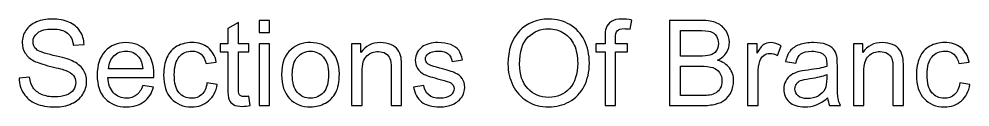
# Model space of a CAD drawing. Header units: centimetres. Extents: x -208 to 206, y -104 to 104.
# Drawn here: x 158.64 to 164.96, y 68.07 to 68.65 of the extents above; entities that cross this region are included whole.
import ezdxf

# ---------------------------------------------------------------- set-up
doc = ezdxf.new("R2010")
doc.units = ezdxf.units.CM
doc.header["$MEASUREMENT"] = 0
doc.layers.add('#Layer 1', color=7, linetype='Continuous')

msp = doc.modelspace()

# ---------------------------------------------------------------- linework, layer by layer
at = {"layer": '#Layer 1', "color": 8}
for points, knots in [([(158.63599, 68.26069), (158.63599, 68.26069), (158.70631, 68.26701), (158.70631, 68.26701), (158.70631, 68.26701), (158.7096, 68.23857), (158.71737, 68.21526), (158.72961, 68.19696), (158.72961, 68.19696), (158.74186, 68.17879), (158.76082, 68.16404), (158.78649, 68.15272), (158.78649, 68.15272), (158.81217, 68.14152), (158.84114, 68.13586), (158.87327, 68.13586), (158.87327, 68.13586), (158.90184, 68.13586), (158.92699, 68.14008), (158.94885, 68.14864), (158.94885, 68.14864), (158.97071, 68.15719), (158.9869, 68.16891), (158.99757, 68.18379), (158.99757, 68.18379), (159.00823, 68.19867), (159.01363, 68.21487), (159.01363, 68.23225), (159.01363, 68.23225), (159.01363, 68.24989), (159.0085, 68.2653), (158.99823, 68.2786), (158.99823, 68.2786), (158.98795, 68.29176), (158.97097, 68.30282), (158.94727, 68.31191), (158.94727, 68.31191), (158.93213, 68.3177), (158.89855, 68.32692), (158.84654, 68.33943), (158.84654, 68.33943), (158.79453, 68.35194), (158.75818, 68.36366), (158.73738, 68.37472), (158.73738, 68.37472), (158.71039, 68.38894), (158.69037, 68.40658), (158.67721, 68.42752), (158.67721, 68.42752), (158.66391, 68.44846), (158.65732, 68.47202), (158.65732, 68.49796), (158.65732, 68.49796), (158.65732, 68.52667), (158.66549, 68.5534), (158.68168, 68.57815), (158.68168, 68.57815), (158.69788, 68.60304), (158.72145, 68.62187), (158.75265, 68.63477), (158.75265, 68.63477), (158.78373, 68.64768), (158.81836, 68.65413), (158.85641, 68.65413), (158.85641, 68.65413), (158.89829, 68.65413), (158.93529, 68.64741), (158.96728, 68.63385), (158.96728, 68.63385), (158.99928, 68.62042), (159.0239, 68.60054), (159.04115, 68.5742), (159.04115, 68.5742), (159.0584, 68.548), (159.06762, 68.51824), (159.06893, 68.48506), (159.06893, 68.48506), (159.06893, 68.48506), (158.99704, 68.47953), (158.99704, 68.47953), (158.99704, 68.47953), (158.99322, 68.51521), (158.98019, 68.54221), (158.95793, 68.56038), (158.95793, 68.56038), (158.93568, 68.57868), (158.90276, 68.58777), (158.85931, 68.58777), (158.85931, 68.58777), (158.81401, 68.58777), (158.78096, 68.57947), (158.76029, 68.56288), (158.76029, 68.56288), (158.73962, 68.54629), (158.72922, 68.52627), (158.72922, 68.50284), (158.72922, 68.50284), (158.72922, 68.48256), (158.73659, 68.46584), (158.75121, 68.45267), (158.75121, 68.45267), (158.76569, 68.43963), (158.80322, 68.42607), (158.86405, 68.41238), (158.86405, 68.41238), (158.92488, 68.39855), (158.96662, 68.38657), (158.98927, 68.3763), (158.98927, 68.3763), (159.02206, 68.36116), (159.04642, 68.34206), (159.06209, 68.31876), (159.06209, 68.31876), (159.07776, 68.29558), (159.08552, 68.26885), (159.08552, 68.23857), (159.08552, 68.23857), (159.08552, 68.20841), (159.07697, 68.18024), (159.05972, 68.15364), (159.05972, 68.15364), (159.04247, 68.12704), (159.01784, 68.10637), (158.98558, 68.09162), (158.98558, 68.09162), (158.95332, 68.07687), (158.91711, 68.0695), (158.87669, 68.0695), (158.87669, 68.0695), (158.8256, 68.0695), (158.78281, 68.077), (158.74831, 68.09188), (158.74831, 68.09188), (158.71368, 68.10676), (158.68669, 68.12915), (158.66707, 68.15917), (158.66707, 68.15917), (158.64732, 68.18906), (158.63705, 68.2229), (158.63599, 68.26069)], [0, 0, 0, 0, 0.0277778, 0.0277778, 0.0277778, 0.0277778, 0.0555556, 0.0555556, 0.0555556, 0.0555556, 0.0833333, 0.0833333, 0.0833333, 0.0833333, 0.1111111, 0.1111111, 0.1111111, 0.1111111, 0.1388889, 0.1388889, 0.1388889, 0.1388889, 0.1666667, 0.1666667, 0.1666667, 0.1666667, 0.1944444, 0.1944444, 0.1944444, 0.1944444, 0.2222222, 0.2222222, 0.2222222, 0.2222222, 0.25, 0.25, 0.25, 0.25, 0.2777778, 0.2777778, 0.2777778, 0.2777778, 0.3055556, 0.3055556, 0.3055556, 0.3055556, 0.3333333, 0.3333333, 0.3333333, 0.3333333, 0.3611111, 0.3611111, 0.3611111, 0.3611111, 0.3888889, 0.3888889, 0.3888889, 0.3888889, 0.4166667, 0.4166667, 0.4166667, 0.4166667, 0.4444444, 0.4444444, 0.4444444, 0.4444444, 0.4722222, 0.4722222, 0.4722222, 0.4722222, 0.5, 0.5, 0.5, 0.5, 0.5277778, 0.5277778, 0.5277778, 0.5277778, 0.5555556, 0.5555556, 0.5555556, 0.5555556, 0.5833333, 0.5833333, 0.5833333, 0.5833333, 0.6111111, 0.6111111, 0.6111111, 0.6111111, 0.6388889, 0.6388889, 0.6388889, 0.6388889, 0.6666667, 0.6666667, 0.6666667, 0.6666667, 0.6944444, 0.6944444, 0.6944444, 0.6944444, 0.7222222, 0.7222222, 0.7222222, 0.7222222, 0.75, 0.75, 0.75, 0.75, 0.7777778, 0.7777778, 0.7777778, 0.7777778, 0.8055556, 0.8055556, 0.8055556, 0.8055556, 0.8333333, 0.8333333, 0.8333333, 0.8333333, 0.8611111, 0.8611111, 0.8611111, 0.8611111, 0.8888889, 0.8888889, 0.8888889, 0.8888889, 0.9166667, 0.9166667, 0.9166667, 0.9166667, 0.9444444, 0.9444444, 0.9444444, 0.9444444, 1, 1, 1, 1]), ([(160.16406, 68.141), (160.16406, 68.141), (160.17354, 68.07964), (160.17354, 68.07964), (160.17354, 68.07964), (160.15405, 68.07556), (160.13654, 68.07345), (160.12127, 68.07345), (160.12127, 68.07345), (160.09612, 68.07345), (160.07663, 68.0774), (160.06267, 68.08543), (160.06267, 68.08543), (160.04885, 68.09346), (160.0391, 68.10387), (160.03344, 68.1169), (160.03344, 68.1169), (160.02778, 68.12994), (160.02501, 68.15733), (160.02501, 68.19907), (160.02501, 68.19907), (160.02501, 68.19907), (160.02501, 68.43529), (160.02501, 68.43529), (160.02501, 68.43529), (160.02501, 68.43529), (159.97366, 68.43529), (159.97366, 68.43529), (159.97366, 68.43529), (159.97366, 68.43529), (159.97366, 68.48901), (159.97366, 68.48901), (159.97366, 68.48901), (159.97366, 68.48901), (160.02501, 68.48901), (160.02501, 68.48901), (160.02501, 68.48901), (160.02501, 68.48901), (160.02501, 68.5904), (160.02501, 68.5904), (160.02501, 68.5904), (160.02501, 68.5904), (160.09454, 68.63214), (160.09454, 68.63214), (160.09454, 68.63214), (160.09454, 68.63214), (160.09454, 68.48901), (160.09454, 68.48901), (160.09454, 68.48901), (160.09454, 68.48901), (160.16406, 68.48901), (160.16406, 68.48901), (160.16406, 68.48901), (160.16406, 68.48901), (160.16406, 68.43529), (160.16406, 68.43529), (160.16406, 68.43529), (160.16406, 68.43529), (160.09454, 68.43529), (160.09454, 68.43529), (160.09454, 68.43529), (160.09454, 68.43529), (160.09454, 68.19512), (160.09454, 68.19512), (160.09454, 68.19512), (160.09454, 68.17523), (160.09572, 68.16246), (160.09822, 68.1568), (160.09822, 68.1568), (160.10059, 68.15114), (160.10454, 68.14666), (160.11007, 68.14324), (160.11007, 68.14324), (160.1156, 68.13994), (160.1235, 68.13823), (160.13378, 68.13823), (160.13378, 68.13823), (160.14141, 68.13823), (160.15155, 68.13915), (160.16406, 68.141)], [0, 0, 0, 0, 0.047619, 0.047619, 0.047619, 0.047619, 0.0952381, 0.0952381, 0.0952381, 0.0952381, 0.1428571, 0.1428571, 0.1428571, 0.1428571, 0.1904762, 0.1904762, 0.1904762, 0.1904762, 0.2380952, 0.2380952, 0.2380952, 0.2380952, 0.2857143, 0.2857143, 0.2857143, 0.2857143, 0.3333333, 0.3333333, 0.3333333, 0.3333333, 0.3809524, 0.3809524, 0.3809524, 0.3809524, 0.4285714, 0.4285714, 0.4285714, 0.4285714, 0.4761905, 0.4761905, 0.4761905, 0.4761905, 0.5238095, 0.5238095, 0.5238095, 0.5238095, 0.5714286, 0.5714286, 0.5714286, 0.5714286, 0.6190476, 0.6190476, 0.6190476, 0.6190476, 0.6666667, 0.6666667, 0.6666667, 0.6666667, 0.7142857, 0.7142857, 0.7142857, 0.7142857, 0.7619048, 0.7619048, 0.7619048, 0.7619048, 0.8095238, 0.8095238, 0.8095238, 0.8095238, 0.8571429, 0.8571429, 0.8571429, 0.8571429, 0.9047619, 0.9047619, 0.9047619, 0.9047619, 1, 1, 1, 1]), ([(160.23266, 68.56564), (160.23266, 68.56564), (160.23266, 68.64465), (160.23266, 68.64465), (160.23266, 68.64465), (160.23266, 68.64465), (160.30219, 68.64465), (160.30219, 68.64465), (160.30219, 68.64465), (160.30219, 68.64465), (160.30219, 68.56564), (160.30219, 68.56564), (160.30219, 68.56564), (160.30219, 68.56564), (160.23266, 68.56564), (160.23266, 68.56564)], [0, 0, 0, 0, 0.2, 0.2, 0.2, 0.2, 0.4, 0.4, 0.4, 0.4, 0.6, 0.6, 0.6, 0.6, 1, 1, 1, 1]), ([(161.88726, 68.35431), (161.88726, 68.44806), (161.91254, 68.52153), (161.96297, 68.5746), (161.96297, 68.5746), (162.0134, 68.62766), (162.07845, 68.65413), (162.15825, 68.65413), (162.15825, 68.65413), (162.21052, 68.65413), (162.25753, 68.64162), (162.29953, 68.61673), (162.29953, 68.61673), (162.3414, 68.59185), (162.3734, 68.55709), (162.39539, 68.51245), (162.39539, 68.51245), (162.41738, 68.46794), (162.42844, 68.41738), (162.42844, 68.36089), (162.42844, 68.36089), (162.42844, 68.30361), (162.41685, 68.25226), (162.39368, 68.2071), (162.39368, 68.2071), (162.3705, 68.1618), (162.33772, 68.12757), (162.29532, 68.10439), (162.29532, 68.10439), (162.25279, 68.08109), (162.20696, 68.0695), (162.15785, 68.0695), (162.15785, 68.0695), (162.10452, 68.0695), (162.05699, 68.0824), (162.01499, 68.10808), (162.01499, 68.10808), (161.97311, 68.13376), (161.94125, 68.16878), (161.91965, 68.21329), (161.91965, 68.21329), (161.89806, 68.25766), (161.88726, 68.30467), (161.88726, 68.35431)], [0, 0, 0, 0, 0.0833333, 0.0833333, 0.0833333, 0.0833333, 0.1666667, 0.1666667, 0.1666667, 0.1666667, 0.25, 0.25, 0.25, 0.25, 0.3333333, 0.3333333, 0.3333333, 0.3333333, 0.4166667, 0.4166667, 0.4166667, 0.4166667, 0.5, 0.5, 0.5, 0.5, 0.5833333, 0.5833333, 0.5833333, 0.5833333, 0.6666667, 0.6666667, 0.6666667, 0.6666667, 0.75, 0.75, 0.75, 0.75, 0.8333333, 0.8333333, 0.8333333, 0.8333333, 1, 1, 1, 1]), ([(162.53259, 68.07898), (162.53259, 68.07898), (162.53259, 68.43529), (162.53259, 68.43529), (162.53259, 68.43529), (162.53259, 68.43529), (162.47097, 68.43529), (162.47097, 68.43529), (162.47097, 68.43529), (162.47097, 68.43529), (162.47097, 68.48901), (162.47097, 68.48901), (162.47097, 68.48901), (162.47097, 68.48901), (162.53259, 68.48901), (162.53259, 68.48901), (162.53259, 68.48901), (162.53259, 68.48901), (162.53259, 68.53246), (162.53259, 68.53246), (162.53259, 68.53246), (162.53259, 68.55998), (162.53496, 68.58039), (162.53984, 68.59369), (162.53984, 68.59369), (162.54655, 68.6116), (162.55814, 68.62621), (162.57499, 68.63741), (162.57499, 68.63741), (162.59171, 68.6486), (162.61528, 68.65413), (162.64557, 68.65413), (162.64557, 68.65413), (162.66519, 68.65413), (162.68678, 68.65176), (162.71048, 68.64715), (162.71048, 68.64715), (162.71048, 68.64715), (162.70008, 68.58632), (162.70008, 68.58632), (162.70008, 68.58632), (162.6856, 68.58882), (162.67204, 68.59014), (162.65913, 68.59014), (162.65913, 68.59014), (162.63806, 68.59014), (162.62318, 68.58566), (162.61436, 68.57671), (162.61436, 68.57671), (162.60567, 68.56775), (162.60133, 68.55103), (162.60133, 68.52654), (162.60133, 68.52654), (162.60133, 68.52654), (162.60133, 68.48901), (162.60133, 68.48901), (162.60133, 68.48901), (162.60133, 68.48901), (162.68112, 68.48901), (162.68112, 68.48901), (162.68112, 68.48901), (162.68112, 68.48901), (162.68112, 68.43529), (162.68112, 68.43529), (162.68112, 68.43529), (162.68112, 68.43529), (162.60212, 68.43529), (162.60212, 68.43529), (162.60212, 68.43529), (162.60212, 68.43529), (162.60212, 68.07898), (162.60212, 68.07898), (162.60212, 68.07898), (162.60212, 68.07898), (162.53259, 68.07898), (162.53259, 68.07898)], [0, 0, 0, 0, 0.05, 0.05, 0.05, 0.05, 0.1, 0.1, 0.1, 0.1, 0.15, 0.15, 0.15, 0.15, 0.2, 0.2, 0.2, 0.2, 0.25, 0.25, 0.25, 0.25, 0.3, 0.3, 0.3, 0.3, 0.35, 0.35, 0.35, 0.35, 0.4, 0.4, 0.4, 0.4, 0.45, 0.45, 0.45, 0.45, 0.5, 0.5, 0.5, 0.5, 0.55, 0.55, 0.55, 0.55, 0.6, 0.6, 0.6, 0.6, 0.65, 0.65, 0.65, 0.65, 0.7, 0.7, 0.7, 0.7, 0.75, 0.75, 0.75, 0.75, 0.8, 0.8, 0.8, 0.8, 0.85, 0.85, 0.85, 0.85, 0.9, 0.9, 0.9, 0.9, 1, 1, 1, 1]), ([(162.96053, 68.07898), (162.96053, 68.07898), (162.96053, 68.64465), (162.96053, 68.64465), (162.96053, 68.64465), (162.96053, 68.64465), (163.17279, 68.64465), (163.17279, 68.64465), (163.17279, 68.64465), (163.21598, 68.64465), (163.25061, 68.63899), (163.27681, 68.62753), (163.27681, 68.62753), (163.30288, 68.61608), (163.32329, 68.59843), (163.33804, 68.5746), (163.33804, 68.5746), (163.35292, 68.5509), (163.36029, 68.52601), (163.36029, 68.49994), (163.36029, 68.49994), (163.36029, 68.47584), (163.35371, 68.45306), (163.34067, 68.43173), (163.34067, 68.43173), (163.32764, 68.4104), (163.30789, 68.39315), (163.28142, 68.37999), (163.28142, 68.37999), (163.31566, 68.36998), (163.34199, 68.35286), (163.36029, 68.32863), (163.36029, 68.32863), (163.37873, 68.30454), (163.38794, 68.27596), (163.38794, 68.24304), (163.38794, 68.24304), (163.38794, 68.21645), (163.38228, 68.19182), (163.37109, 68.16904), (163.37109, 68.16904), (163.3599, 68.14627), (163.34607, 68.12875), (163.32961, 68.11638), (163.32961, 68.11638), (163.31315, 68.10413), (163.29248, 68.09478), (163.26773, 68.08846), (163.26773, 68.08846), (163.24284, 68.08214), (163.21242, 68.07898), (163.17635, 68.07898), (163.17635, 68.07898), (163.17635, 68.07898), (162.96053, 68.07898), (162.96053, 68.07898)], [0, 0, 0, 0, 0.0666667, 0.0666667, 0.0666667, 0.0666667, 0.1333333, 0.1333333, 0.1333333, 0.1333333, 0.2, 0.2, 0.2, 0.2, 0.2666667, 0.2666667, 0.2666667, 0.2666667, 0.3333333, 0.3333333, 0.3333333, 0.3333333, 0.4, 0.4, 0.4, 0.4, 0.4666667, 0.4666667, 0.4666667, 0.4666667, 0.5333333, 0.5333333, 0.5333333, 0.5333333, 0.6, 0.6, 0.6, 0.6, 0.6666667, 0.6666667, 0.6666667, 0.6666667, 0.7333333, 0.7333333, 0.7333333, 0.7333333, 0.8, 0.8, 0.8, 0.8, 0.8666667, 0.8666667, 0.8666667, 0.8666667, 1, 1, 1, 1]), ([(161.96469, 68.35299), (161.96469, 68.28492), (161.98299, 68.23133), (162.01959, 68.19222), (162.01959, 68.19222), (162.0562, 68.15311), (162.10215, 68.13349), (162.15746, 68.13349), (162.15746, 68.13349), (162.21381, 68.13349), (162.26003, 68.15324), (162.2965, 68.19275), (162.2965, 68.19275), (162.33284, 68.23225), (162.35102, 68.28834), (162.35102, 68.36102), (162.35102, 68.36102), (162.35102, 68.40698), (162.34325, 68.44714), (162.32771, 68.48137), (162.32771, 68.48137), (162.31217, 68.51561), (162.28939, 68.54221), (162.2595, 68.56104), (162.2595, 68.56104), (162.22948, 68.57987), (162.1959, 68.58935), (162.15864, 68.58935), (162.15864, 68.58935), (162.10571, 68.58935), (162.06015, 68.57117), (162.02196, 68.53483), (162.02196, 68.53483), (161.98378, 68.49849), (161.96469, 68.43792), (161.96469, 68.35299)], [0, 0, 0, 0, 0.1, 0.1, 0.1, 0.1, 0.2, 0.2, 0.2, 0.2, 0.3, 0.3, 0.3, 0.3, 0.4, 0.4, 0.4, 0.4, 0.5, 0.5, 0.5, 0.5, 0.6, 0.6, 0.6, 0.6, 0.7, 0.7, 0.7, 0.7, 0.8, 0.8, 0.8, 0.8, 1, 1, 1, 1]), ([(163.03559, 68.40685), (163.03559, 68.40685), (163.15791, 68.40685), (163.15791, 68.40685), (163.15791, 68.40685), (163.19109, 68.40685), (163.21493, 68.40909), (163.22928, 68.41343), (163.22928, 68.41343), (163.24837, 68.41909), (163.26272, 68.42857), (163.27234, 68.44174), (163.27234, 68.44174), (163.28195, 68.45491), (163.28682, 68.47137), (163.28682, 68.49125), (163.28682, 68.49125), (163.28682, 68.51008), (163.28234, 68.52667), (163.27326, 68.54089), (163.27326, 68.54089), (163.2643, 68.55524), (163.2514, 68.56512), (163.23468, 68.57038), (163.23468, 68.57038), (163.21795, 68.57565), (163.18925, 68.57829), (163.14869, 68.57829), (163.14869, 68.57829), (163.14869, 68.57829), (163.03559, 68.57829), (163.03559, 68.57829), (163.03559, 68.57829), (163.03559, 68.57829), (163.03559, 68.40685), (163.03559, 68.40685)], [0, 0, 0, 0, 0.1, 0.1, 0.1, 0.1, 0.2, 0.2, 0.2, 0.2, 0.3, 0.3, 0.3, 0.3, 0.4, 0.4, 0.4, 0.4, 0.5, 0.5, 0.5, 0.5, 0.6, 0.6, 0.6, 0.6, 0.7, 0.7, 0.7, 0.7, 0.8, 0.8, 0.8, 0.8, 1, 1, 1, 1]), ([(159.45843, 68.21171), (159.45843, 68.21171), (159.53032, 68.20223), (159.53032, 68.20223), (159.53032, 68.20223), (159.51913, 68.16049), (159.49819, 68.12796), (159.46764, 68.10492), (159.46764, 68.10492), (159.4371, 68.08188), (159.39812, 68.07029), (159.35059, 68.07029), (159.35059, 68.07029), (159.29081, 68.07029), (159.2434, 68.08872), (159.20838, 68.12559), (159.20838, 68.12559), (159.17335, 68.16233), (159.15584, 68.21408), (159.15584, 68.28057), (159.15584, 68.28057), (159.15584, 68.34931), (159.17349, 68.40276), (159.20891, 68.44069), (159.20891, 68.44069), (159.24433, 68.47874), (159.29028, 68.4977), (159.34677, 68.4977), (159.34677, 68.4977), (159.40141, 68.4977), (159.44605, 68.47914), (159.48068, 68.44187), (159.48068, 68.44187), (159.51531, 68.40461), (159.53269, 68.3522), (159.53269, 68.28465), (159.53269, 68.28465), (159.53269, 68.28057), (159.53256, 68.27438), (159.5323, 68.26622), (159.5323, 68.26622), (159.5323, 68.26622), (159.22695, 68.26622), (159.22695, 68.26622), (159.22695, 68.26622), (159.22958, 68.22132), (159.24222, 68.18682), (159.26513, 68.16299), (159.26513, 68.16299), (159.28791, 68.13915), (159.31648, 68.12717), (159.35059, 68.12717), (159.35059, 68.12717), (159.376, 68.12717), (159.39773, 68.13389), (159.41563, 68.14732), (159.41563, 68.14732), (159.43367, 68.16075), (159.44789, 68.18221), (159.45843, 68.21171)], [0, 0, 0, 0, 0.0625, 0.0625, 0.0625, 0.0625, 0.125, 0.125, 0.125, 0.125, 0.1875, 0.1875, 0.1875, 0.1875, 0.25, 0.25, 0.25, 0.25, 0.3125, 0.3125, 0.3125, 0.3125, 0.375, 0.375, 0.375, 0.375, 0.4375, 0.4375, 0.4375, 0.4375, 0.5, 0.5, 0.5, 0.5, 0.5625, 0.5625, 0.5625, 0.5625, 0.625, 0.625, 0.625, 0.625, 0.6875, 0.6875, 0.6875, 0.6875, 0.75, 0.75, 0.75, 0.75, 0.8125, 0.8125, 0.8125, 0.8125, 0.875, 0.875, 0.875, 0.875, 1, 1, 1, 1]), ([(159.88597, 68.22909), (159.88597, 68.22909), (159.95391, 68.21961), (159.95391, 68.21961), (159.95391, 68.21961), (159.9464, 68.17286), (159.92744, 68.13639), (159.89676, 68.10992), (159.89676, 68.10992), (159.86608, 68.08346), (159.82829, 68.07029), (159.78366, 68.07029), (159.78366, 68.07029), (159.72769, 68.07029), (159.68266, 68.08859), (159.64869, 68.1252), (159.64869, 68.1252), (159.61459, 68.1618), (159.5976, 68.21421), (159.5976, 68.28242), (159.5976, 68.28242), (159.5976, 68.32666), (159.60498, 68.36524), (159.61959, 68.39842), (159.61959, 68.39842), (159.63421, 68.43147), (159.65646, 68.45636), (159.68648, 68.47281), (159.68648, 68.47281), (159.71637, 68.48941), (159.74889, 68.4977), (159.78418, 68.4977), (159.78418, 68.4977), (159.82856, 68.4977), (159.86503, 68.48651), (159.89321, 68.46399), (159.89321, 68.46399), (159.92152, 68.44148), (159.93969, 68.40948), (159.94759, 68.36813), (159.94759, 68.36813), (159.94759, 68.36813), (159.88044, 68.35786), (159.88044, 68.35786), (159.88044, 68.35786), (159.87398, 68.38538), (159.86266, 68.40606), (159.8462, 68.42001), (159.8462, 68.42001), (159.82987, 68.43384), (159.81012, 68.44082), (159.78695, 68.44082), (159.78695, 68.44082), (159.75192, 68.44082), (159.72348, 68.42831), (159.70149, 68.40329), (159.70149, 68.40329), (159.67963, 68.37814), (159.66871, 68.33864), (159.66871, 68.28439), (159.66871, 68.28439), (159.66871, 68.22935), (159.67924, 68.18945), (159.70031, 68.16457), (159.70031, 68.16457), (159.72151, 68.13968), (159.74903, 68.12717), (159.78287, 68.12717), (159.78287, 68.12717), (159.81025, 68.12717), (159.83303, 68.13547), (159.8512, 68.15219), (159.8512, 68.15219), (159.86951, 68.16878), (159.88109, 68.19446), (159.88597, 68.22909)], [0, 0, 0, 0, 0.05, 0.05, 0.05, 0.05, 0.1, 0.1, 0.1, 0.1, 0.15, 0.15, 0.15, 0.15, 0.2, 0.2, 0.2, 0.2, 0.25, 0.25, 0.25, 0.25, 0.3, 0.3, 0.3, 0.3, 0.35, 0.35, 0.35, 0.35, 0.4, 0.4, 0.4, 0.4, 0.45, 0.45, 0.45, 0.45, 0.5, 0.5, 0.5, 0.5, 0.55, 0.55, 0.55, 0.55, 0.6, 0.6, 0.6, 0.6, 0.65, 0.65, 0.65, 0.65, 0.7, 0.7, 0.7, 0.7, 0.75, 0.75, 0.75, 0.75, 0.8, 0.8, 0.8, 0.8, 0.85, 0.85, 0.85, 0.85, 0.9, 0.9, 0.9, 0.9, 1, 1, 1, 1]), ([(160.23266, 68.07898), (160.23266, 68.07898), (160.23266, 68.48901), (160.23266, 68.48901), (160.23266, 68.48901), (160.23266, 68.48901), (160.30219, 68.48901), (160.30219, 68.48901), (160.30219, 68.48901), (160.30219, 68.48901), (160.30219, 68.07898), (160.30219, 68.07898), (160.30219, 68.07898), (160.30219, 68.07898), (160.23266, 68.07898), (160.23266, 68.07898)], [0, 0, 0, 0, 0.2, 0.2, 0.2, 0.2, 0.4, 0.4, 0.4, 0.4, 0.6, 0.6, 0.6, 0.6, 1, 1, 1, 1]), ([(160.38211, 68.284), (160.38211, 68.35971), (160.40318, 68.4158), (160.44545, 68.45227), (160.44545, 68.45227), (160.4806, 68.48256), (160.52366, 68.4977), (160.57435, 68.4977), (160.57435, 68.4977), (160.63058, 68.4977), (160.67666, 68.47927), (160.71248, 68.4424), (160.71248, 68.4424), (160.74816, 68.40566), (160.76607, 68.3547), (160.76607, 68.28979), (160.76607, 68.28979), (160.76607, 68.23712), (160.75817, 68.19577), (160.74237, 68.16562), (160.74237, 68.16562), (160.72657, 68.13547), (160.70353, 68.11203), (160.67324, 68.09531), (160.67324, 68.09531), (160.64309, 68.07858), (160.61004, 68.07029), (160.57435, 68.07029), (160.57435, 68.07029), (160.51694, 68.07029), (160.4706, 68.08859), (160.43518, 68.12533), (160.43518, 68.12533), (160.39976, 68.16207), (160.38211, 68.215), (160.38211, 68.284)], [0, 0, 0, 0, 0.1, 0.1, 0.1, 0.1, 0.2, 0.2, 0.2, 0.2, 0.3, 0.3, 0.3, 0.3, 0.4, 0.4, 0.4, 0.4, 0.5, 0.5, 0.5, 0.5, 0.6, 0.6, 0.6, 0.6, 0.7, 0.7, 0.7, 0.7, 0.8, 0.8, 0.8, 0.8, 1, 1, 1, 1]), ([(160.84757, 68.07898), (160.84757, 68.07898), (160.84757, 68.48901), (160.84757, 68.48901), (160.84757, 68.48901), (160.84757, 68.48901), (160.90999, 68.48901), (160.90999, 68.48901), (160.90999, 68.48901), (160.90999, 68.48901), (160.90999, 68.43081), (160.90999, 68.43081), (160.90999, 68.43081), (160.94001, 68.47545), (160.98346, 68.4977), (161.04021, 68.4977), (161.04021, 68.4977), (161.06497, 68.4977), (161.08761, 68.49322), (161.10829, 68.4844), (161.10829, 68.4844), (161.12896, 68.47558), (161.1445, 68.46386), (161.15477, 68.44951), (161.15477, 68.44951), (161.16504, 68.43516), (161.17228, 68.41804), (161.17636, 68.39829), (161.17636, 68.39829), (161.17886, 68.38538), (161.18018, 68.36287), (161.18018, 68.33074), (161.18018, 68.33074), (161.18018, 68.33074), (161.18018, 68.07898), (161.18018, 68.07898), (161.18018, 68.07898), (161.18018, 68.07898), (161.11066, 68.07898), (161.11066, 68.07898), (161.11066, 68.07898), (161.11066, 68.07898), (161.11066, 68.32811), (161.11066, 68.32811), (161.11066, 68.32811), (161.11066, 68.35642), (161.10802, 68.37762), (161.10262, 68.39157), (161.10262, 68.39157), (161.09723, 68.40553), (161.08761, 68.41672), (161.07392, 68.42515), (161.07392, 68.42515), (161.06023, 68.43344), (161.04403, 68.43766), (161.02559, 68.43766), (161.02559, 68.43766), (160.9961, 68.43766), (160.97069, 68.42831), (160.94922, 68.40948), (160.94922, 68.40948), (160.92776, 68.39078), (160.9171, 68.3551), (160.9171, 68.30269), (160.9171, 68.30269), (160.9171, 68.30269), (160.9171, 68.07898), (160.9171, 68.07898), (160.9171, 68.07898), (160.9171, 68.07898), (160.84757, 68.07898), (160.84757, 68.07898)], [0, 0, 0, 0, 0.0526316, 0.0526316, 0.0526316, 0.0526316, 0.1052632, 0.1052632, 0.1052632, 0.1052632, 0.1578947, 0.1578947, 0.1578947, 0.1578947, 0.2105263, 0.2105263, 0.2105263, 0.2105263, 0.2631579, 0.2631579, 0.2631579, 0.2631579, 0.3157895, 0.3157895, 0.3157895, 0.3157895, 0.3684211, 0.3684211, 0.3684211, 0.3684211, 0.4210526, 0.4210526, 0.4210526, 0.4210526, 0.4736842, 0.4736842, 0.4736842, 0.4736842, 0.5263158, 0.5263158, 0.5263158, 0.5263158, 0.5789474, 0.5789474, 0.5789474, 0.5789474, 0.6315789, 0.6315789, 0.6315789, 0.6315789, 0.6842105, 0.6842105, 0.6842105, 0.6842105, 0.7368421, 0.7368421, 0.7368421, 0.7368421, 0.7894737, 0.7894737, 0.7894737, 0.7894737, 0.8421053, 0.8421053, 0.8421053, 0.8421053, 0.8947368, 0.8947368, 0.8947368, 0.8947368, 1, 1, 1, 1]), ([(161.25931, 68.20144), (161.25931, 68.20144), (161.32804, 68.2125), (161.32804, 68.2125), (161.32804, 68.2125), (161.33186, 68.18498), (161.34266, 68.16391), (161.3603, 68.14916), (161.3603, 68.14916), (161.37795, 68.13455), (161.4027, 68.12717), (161.43431, 68.12717), (161.43431, 68.12717), (161.4663, 68.12717), (161.49, 68.13362), (161.50554, 68.14666), (161.50554, 68.14666), (161.52095, 68.15956), (161.52871, 68.17484), (161.52871, 68.19235), (161.52871, 68.19235), (161.52871, 68.20802), (161.52174, 68.2204), (161.50791, 68.22935), (161.50791, 68.22935), (161.49817, 68.23554), (161.47447, 68.24331), (161.43681, 68.25292), (161.43681, 68.25292), (161.38598, 68.26569), (161.35082, 68.27675), (161.33107, 68.2861), (161.33107, 68.2861), (161.31145, 68.29558), (161.29657, 68.30849), (161.28644, 68.32508), (161.28644, 68.32508), (161.2763, 68.34154), (161.27116, 68.35984), (161.27116, 68.37985), (161.27116, 68.37985), (161.27116, 68.39816), (161.27538, 68.41501), (161.28367, 68.43055), (161.28367, 68.43055), (161.2921, 68.44609), (161.30342, 68.45899), (161.31777, 68.46926), (161.31777, 68.46926), (161.32857, 68.47716), (161.34332, 68.48388), (161.36188, 68.48941), (161.36188, 68.48941), (161.38058, 68.49494), (161.40047, 68.4977), (161.4218, 68.4977), (161.4218, 68.4977), (161.45392, 68.4977), (161.4821, 68.49309), (161.50633, 68.48374), (161.50633, 68.48374), (161.53069, 68.47453), (161.5486, 68.46189), (161.56018, 68.44609), (161.56018, 68.44609), (161.57164, 68.43015), (161.57967, 68.40895), (161.58402, 68.38236), (161.58402, 68.38236), (161.58402, 68.38236), (161.51607, 68.37287), (161.51607, 68.37287), (161.51607, 68.37287), (161.51305, 68.39421), (161.50409, 68.41093), (161.48934, 68.42291), (161.48934, 68.42291), (161.4746, 68.43489), (161.45379, 68.44082), (161.4268, 68.44082), (161.4268, 68.44082), (161.39507, 68.44082), (161.37229, 68.43555), (161.35872, 68.42502), (161.35872, 68.42502), (161.34516, 68.41448), (161.33832, 68.40211), (161.33832, 68.38802), (161.33832, 68.38802), (161.33832, 68.37906), (161.34108, 68.3709), (161.34674, 68.36366), (161.34674, 68.36366), (161.3524, 68.35628), (161.36123, 68.3501), (161.37334, 68.34522), (161.37334, 68.34522), (161.38032, 68.34259), (161.4006, 68.33666), (161.43457, 68.32745), (161.43457, 68.32745), (161.48355, 68.31441), (161.51779, 68.30361), (161.53727, 68.29532), (161.53727, 68.29532), (161.55676, 68.28702), (161.57204, 68.27478), (161.5831, 68.25898), (161.5831, 68.25898), (161.59429, 68.24304), (161.59982, 68.22329), (161.59982, 68.19959), (161.59982, 68.19959), (161.59982, 68.17655), (161.5931, 68.15482), (161.57954, 68.13441), (161.57954, 68.13441), (161.56598, 68.11401), (161.54649, 68.0982), (161.52108, 68.08701), (161.52108, 68.08701), (161.49553, 68.07582), (161.4667, 68.07029), (161.43457, 68.07029), (161.43457, 68.07029), (161.38137, 68.07029), (161.34069, 68.08135), (161.31277, 68.10334), (161.31277, 68.10334), (161.28486, 68.12546), (161.26708, 68.15812), (161.25931, 68.20144)], [0, 0, 0, 0, 0.0294118, 0.0294118, 0.0294118, 0.0294118, 0.0588235, 0.0588235, 0.0588235, 0.0588235, 0.0882353, 0.0882353, 0.0882353, 0.0882353, 0.1176471, 0.1176471, 0.1176471, 0.1176471, 0.1470588, 0.1470588, 0.1470588, 0.1470588, 0.1764706, 0.1764706, 0.1764706, 0.1764706, 0.2058824, 0.2058824, 0.2058824, 0.2058824, 0.2352941, 0.2352941, 0.2352941, 0.2352941, 0.2647059, 0.2647059, 0.2647059, 0.2647059, 0.2941176, 0.2941176, 0.2941176, 0.2941176, 0.3235294, 0.3235294, 0.3235294, 0.3235294, 0.3529412, 0.3529412, 0.3529412, 0.3529412, 0.3823529, 0.3823529, 0.3823529, 0.3823529, 0.4117647, 0.4117647, 0.4117647, 0.4117647, 0.4411765, 0.4411765, 0.4411765, 0.4411765, 0.4705882, 0.4705882, 0.4705882, 0.4705882, 0.5, 0.5, 0.5, 0.5, 0.5294118, 0.5294118, 0.5294118, 0.5294118, 0.5588235, 0.5588235, 0.5588235, 0.5588235, 0.5882353, 0.5882353, 0.5882353, 0.5882353, 0.6176471, 0.6176471, 0.6176471, 0.6176471, 0.6470588, 0.6470588, 0.6470588, 0.6470588, 0.6764706, 0.6764706, 0.6764706, 0.6764706, 0.7058824, 0.7058824, 0.7058824, 0.7058824, 0.7352941, 0.7352941, 0.7352941, 0.7352941, 0.7647059, 0.7647059, 0.7647059, 0.7647059, 0.7941176, 0.7941176, 0.7941176, 0.7941176, 0.8235294, 0.8235294, 0.8235294, 0.8235294, 0.8529412, 0.8529412, 0.8529412, 0.8529412, 0.8823529, 0.8823529, 0.8823529, 0.8823529, 0.9117647, 0.9117647, 0.9117647, 0.9117647, 0.9411765, 0.9411765, 0.9411765, 0.9411765, 1, 1, 1, 1]), ([(163.48117, 68.07898), (163.48117, 68.07898), (163.48117, 68.48901), (163.48117, 68.48901), (163.48117, 68.48901), (163.48117, 68.48901), (163.54359, 68.48901), (163.54359, 68.48901), (163.54359, 68.48901), (163.54359, 68.48901), (163.54359, 68.4262), (163.54359, 68.4262), (163.54359, 68.4262), (163.55952, 68.4553), (163.57427, 68.47453), (163.58783, 68.48374), (163.58783, 68.48374), (163.60139, 68.49309), (163.61627, 68.4977), (163.63247, 68.4977), (163.63247, 68.4977), (163.6559, 68.4977), (163.67974, 68.49033), (163.70396, 68.47571), (163.70396, 68.47571), (163.70396, 68.47571), (163.67921, 68.41159), (163.67921, 68.41159), (163.67921, 68.41159), (163.66236, 68.42107), (163.6455, 68.42581), (163.62865, 68.42581), (163.62865, 68.42581), (163.6135, 68.42581), (163.59994, 68.4212), (163.58796, 68.41211), (163.58796, 68.41211), (163.57598, 68.40303), (163.56742, 68.39039), (163.56228, 68.37419), (163.56228, 68.37419), (163.55451, 68.34957), (163.5507, 68.32258), (163.5507, 68.29321), (163.5507, 68.29321), (163.5507, 68.29321), (163.5507, 68.07898), (163.5507, 68.07898), (163.5507, 68.07898), (163.5507, 68.07898), (163.48117, 68.07898), (163.48117, 68.07898)], [0, 0, 0, 0, 0.0714286, 0.0714286, 0.0714286, 0.0714286, 0.1428571, 0.1428571, 0.1428571, 0.1428571, 0.2142857, 0.2142857, 0.2142857, 0.2142857, 0.2857143, 0.2857143, 0.2857143, 0.2857143, 0.3571429, 0.3571429, 0.3571429, 0.3571429, 0.4285714, 0.4285714, 0.4285714, 0.4285714, 0.5, 0.5, 0.5, 0.5, 0.5714286, 0.5714286, 0.5714286, 0.5714286, 0.6428571, 0.6428571, 0.6428571, 0.6428571, 0.7142857, 0.7142857, 0.7142857, 0.7142857, 0.7857143, 0.7857143, 0.7857143, 0.7857143, 0.8571429, 0.8571429, 0.8571429, 0.8571429, 1, 1, 1, 1]), ([(164.01287, 68.13033), (163.98706, 68.10834), (163.96217, 68.09294), (163.93834, 68.08385), (163.93834, 68.08385), (163.91451, 68.07477), (163.88896, 68.07029), (163.86157, 68.07029), (163.86157, 68.07029), (163.81654, 68.07029), (163.78191, 68.08122), (163.75768, 68.10321), (163.75768, 68.10321), (163.73346, 68.12507), (163.72134, 68.15311), (163.72134, 68.18722), (163.72134, 68.18722), (163.72134, 68.20723), (163.72595, 68.22553), (163.73504, 68.24212), (163.73504, 68.24212), (163.74425, 68.25871), (163.75623, 68.27188), (163.77098, 68.28189), (163.77098, 68.28189), (163.78586, 68.2919), (163.80245, 68.29953), (163.82102, 68.30467), (163.82102, 68.30467), (163.83471, 68.30822), (163.85538, 68.31165), (163.8829, 68.31507), (163.8829, 68.31507), (163.939, 68.32165), (163.98047, 68.32969), (164.00694, 68.3389), (164.00694, 68.3389), (164.0072, 68.34838), (164.00734, 68.35444), (164.00734, 68.35694), (164.00734, 68.35694), (164.00734, 68.38512), (164.00075, 68.405), (163.98758, 68.41659), (163.98758, 68.41659), (163.96981, 68.43226), (163.94334, 68.44003), (163.90832, 68.44003), (163.90832, 68.44003), (163.87553, 68.44003), (163.8513, 68.43423), (163.83577, 68.42278), (163.83577, 68.42278), (163.8201, 68.41132), (163.80864, 68.39105), (163.80114, 68.36181), (163.80114, 68.36181), (163.80114, 68.36181), (163.73319, 68.37129), (163.73319, 68.37129), (163.73319, 68.37129), (163.73938, 68.40039), (163.74952, 68.42396), (163.76374, 68.44187), (163.76374, 68.44187), (163.77796, 68.45978), (163.7985, 68.47347), (163.82536, 68.48322), (163.82536, 68.48322), (163.85209, 68.49283), (163.8833, 68.4977), (163.91859, 68.4977), (163.91859, 68.4977), (163.95361, 68.4977), (163.98219, 68.49362), (164.00418, 68.48532), (164.00418, 68.48532), (164.02603, 68.47703), (164.04223, 68.46676), (164.0525, 68.45425), (164.0525, 68.45425), (164.06277, 68.44174), (164.07001, 68.42594), (164.07423, 68.40685), (164.07423, 68.40685), (164.07646, 68.395), (164.07765, 68.37366), (164.07765, 68.34299), (164.07765, 68.34299), (164.07765, 68.34299), (164.07765, 68.25081), (164.07765, 68.25081), (164.07765, 68.25081), (164.07765, 68.18643), (164.0791, 68.14574), (164.08199, 68.12849), (164.08199, 68.12849), (164.08476, 68.11124), (164.09055, 68.09478), (164.09898, 68.07898), (164.09898, 68.07898), (164.09898, 68.07898), (164.0263, 68.07898), (164.0263, 68.07898), (164.0263, 68.07898), (164.01932, 68.0936), (164.01484, 68.11071), (164.01287, 68.13033)], [0, 0, 0, 0, 0.0357143, 0.0357143, 0.0357143, 0.0357143, 0.0714286, 0.0714286, 0.0714286, 0.0714286, 0.1071429, 0.1071429, 0.1071429, 0.1071429, 0.1428571, 0.1428571, 0.1428571, 0.1428571, 0.1785714, 0.1785714, 0.1785714, 0.1785714, 0.2142857, 0.2142857, 0.2142857, 0.2142857, 0.25, 0.25, 0.25, 0.25, 0.2857143, 0.2857143, 0.2857143, 0.2857143, 0.3214286, 0.3214286, 0.3214286, 0.3214286, 0.3571429, 0.3571429, 0.3571429, 0.3571429, 0.3928571, 0.3928571, 0.3928571, 0.3928571, 0.4285714, 0.4285714, 0.4285714, 0.4285714, 0.4642857, 0.4642857, 0.4642857, 0.4642857, 0.5, 0.5, 0.5, 0.5, 0.5357143, 0.5357143, 0.5357143, 0.5357143, 0.5714286, 0.5714286, 0.5714286, 0.5714286, 0.6071429, 0.6071429, 0.6071429, 0.6071429, 0.6428571, 0.6428571, 0.6428571, 0.6428571, 0.6785714, 0.6785714, 0.6785714, 0.6785714, 0.7142857, 0.7142857, 0.7142857, 0.7142857, 0.75, 0.75, 0.75, 0.75, 0.7857143, 0.7857143, 0.7857143, 0.7857143, 0.8214286, 0.8214286, 0.8214286, 0.8214286, 0.8571429, 0.8571429, 0.8571429, 0.8571429, 0.8928571, 0.8928571, 0.8928571, 0.8928571, 0.9285714, 0.9285714, 0.9285714, 0.9285714, 1, 1, 1, 1]), ([(164.18443, 68.07898), (164.18443, 68.07898), (164.18443, 68.48901), (164.18443, 68.48901), (164.18443, 68.48901), (164.18443, 68.48901), (164.24685, 68.48901), (164.24685, 68.48901), (164.24685, 68.48901), (164.24685, 68.48901), (164.24685, 68.43081), (164.24685, 68.43081), (164.24685, 68.43081), (164.27687, 68.47545), (164.32032, 68.4977), (164.37707, 68.4977), (164.37707, 68.4977), (164.40183, 68.4977), (164.42447, 68.49322), (164.44515, 68.4844), (164.44515, 68.4844), (164.46582, 68.47558), (164.48136, 68.46386), (164.49163, 68.44951), (164.49163, 68.44951), (164.5019, 68.43516), (164.50914, 68.41804), (164.51322, 68.39829), (164.51322, 68.39829), (164.51572, 68.38538), (164.51704, 68.36287), (164.51704, 68.33074), (164.51704, 68.33074), (164.51704, 68.33074), (164.51704, 68.07898), (164.51704, 68.07898), (164.51704, 68.07898), (164.51704, 68.07898), (164.44752, 68.07898), (164.44752, 68.07898), (164.44752, 68.07898), (164.44752, 68.07898), (164.44752, 68.32811), (164.44752, 68.32811), (164.44752, 68.32811), (164.44752, 68.35642), (164.44488, 68.37762), (164.43948, 68.39157), (164.43948, 68.39157), (164.43409, 68.40553), (164.42447, 68.41672), (164.41078, 68.42515), (164.41078, 68.42515), (164.39709, 68.43344), (164.38089, 68.43766), (164.36245, 68.43766), (164.36245, 68.43766), (164.33296, 68.43766), (164.30755, 68.42831), (164.28608, 68.40948), (164.28608, 68.40948), (164.26462, 68.39078), (164.25396, 68.3551), (164.25396, 68.30269), (164.25396, 68.30269), (164.25396, 68.30269), (164.25396, 68.07898), (164.25396, 68.07898), (164.25396, 68.07898), (164.25396, 68.07898), (164.18443, 68.07898), (164.18443, 68.07898)], [0, 0, 0, 0, 0.0526316, 0.0526316, 0.0526316, 0.0526316, 0.1052632, 0.1052632, 0.1052632, 0.1052632, 0.1578947, 0.1578947, 0.1578947, 0.1578947, 0.2105263, 0.2105263, 0.2105263, 0.2105263, 0.2631579, 0.2631579, 0.2631579, 0.2631579, 0.3157895, 0.3157895, 0.3157895, 0.3157895, 0.3684211, 0.3684211, 0.3684211, 0.3684211, 0.4210526, 0.4210526, 0.4210526, 0.4210526, 0.4736842, 0.4736842, 0.4736842, 0.4736842, 0.5263158, 0.5263158, 0.5263158, 0.5263158, 0.5789474, 0.5789474, 0.5789474, 0.5789474, 0.6315789, 0.6315789, 0.6315789, 0.6315789, 0.6842105, 0.6842105, 0.6842105, 0.6842105, 0.7368421, 0.7368421, 0.7368421, 0.7368421, 0.7894737, 0.7894737, 0.7894737, 0.7894737, 0.8421053, 0.8421053, 0.8421053, 0.8421053, 0.8947368, 0.8947368, 0.8947368, 0.8947368, 1, 1, 1, 1]), ([(164.89165, 68.22909), (164.89165, 68.22909), (164.95959, 68.21961), (164.95959, 68.21961), (164.95959, 68.21961), (164.95208, 68.17286), (164.93312, 68.13639), (164.90244, 68.10992), (164.90244, 68.10992), (164.87176, 68.08346), (164.83397, 68.07029), (164.78934, 68.07029), (164.78934, 68.07029), (164.73337, 68.07029), (164.68834, 68.08859), (164.65437, 68.1252), (164.65437, 68.1252), (164.62027, 68.1618), (164.60328, 68.21421), (164.60328, 68.28242), (164.60328, 68.28242), (164.60328, 68.32666), (164.61066, 68.36524), (164.62527, 68.39842), (164.62527, 68.39842), (164.63989, 68.43147), (164.66214, 68.45636), (164.69216, 68.47281), (164.69216, 68.47281), (164.72205, 68.48941), (164.75457, 68.4977), (164.78986, 68.4977), (164.78986, 68.4977), (164.83424, 68.4977), (164.87071, 68.48651), (164.89889, 68.46399), (164.89889, 68.46399), (164.9272, 68.44148), (164.94537, 68.40948), (164.95327, 68.36813), (164.95327, 68.36813), (164.95327, 68.36813), (164.88612, 68.35786), (164.88612, 68.35786), (164.88612, 68.35786), (164.87966, 68.38538), (164.86834, 68.40606), (164.85188, 68.42001), (164.85188, 68.42001), (164.83555, 68.43384), (164.8158, 68.44082), (164.79263, 68.44082), (164.79263, 68.44082), (164.7576, 68.44082), (164.72916, 68.42831), (164.70717, 68.40329), (164.70717, 68.40329), (164.68531, 68.37814), (164.67439, 68.33864), (164.67439, 68.28439), (164.67439, 68.28439), (164.67439, 68.22935), (164.68492, 68.18945), (164.70599, 68.16457), (164.70599, 68.16457), (164.72719, 68.13968), (164.75471, 68.12717), (164.78855, 68.12717), (164.78855, 68.12717), (164.81593, 68.12717), (164.83871, 68.13547), (164.85688, 68.15219), (164.85688, 68.15219), (164.87519, 68.16878), (164.88677, 68.19446), (164.89165, 68.22909)], [0, 0, 0, 0, 0.05, 0.05, 0.05, 0.05, 0.1, 0.1, 0.1, 0.1, 0.15, 0.15, 0.15, 0.15, 0.2, 0.2, 0.2, 0.2, 0.25, 0.25, 0.25, 0.25, 0.3, 0.3, 0.3, 0.3, 0.35, 0.35, 0.35, 0.35, 0.4, 0.4, 0.4, 0.4, 0.45, 0.45, 0.45, 0.45, 0.5, 0.5, 0.5, 0.5, 0.55, 0.55, 0.55, 0.55, 0.6, 0.6, 0.6, 0.6, 0.65, 0.65, 0.65, 0.65, 0.7, 0.7, 0.7, 0.7, 0.75, 0.75, 0.75, 0.75, 0.8, 0.8, 0.8, 0.8, 0.85, 0.85, 0.85, 0.85, 0.9, 0.9, 0.9, 0.9, 1, 1, 1, 1]), ([(159.2309, 68.3231), (159.2309, 68.3231), (159.45922, 68.3231), (159.45922, 68.3231), (159.45922, 68.3231), (159.45619, 68.3576), (159.44737, 68.38341), (159.43301, 68.40066), (159.43301, 68.40066), (159.41102, 68.42739), (159.38232, 68.44082), (159.34716, 68.44082), (159.34716, 68.44082), (159.3153, 68.44082), (159.28857, 68.43015), (159.26684, 68.40882), (159.26684, 68.40882), (159.24525, 68.38749), (159.23327, 68.35892), (159.2309, 68.3231)], [0, 0, 0, 0, 0.1666667, 0.1666667, 0.1666667, 0.1666667, 0.3333333, 0.3333333, 0.3333333, 0.3333333, 0.5, 0.5, 0.5, 0.5, 0.6666667, 0.6666667, 0.6666667, 0.6666667, 1, 1, 1, 1]), ([(160.45321, 68.28386), (160.45321, 68.23146), (160.46467, 68.19222), (160.48758, 68.16628), (160.48758, 68.16628), (160.51062, 68.14021), (160.53946, 68.12717), (160.57435, 68.12717), (160.57435, 68.12717), (160.60885, 68.12717), (160.63756, 68.14021), (160.6606, 68.16641), (160.6606, 68.16641), (160.68351, 68.19261), (160.69497, 68.23251), (160.69497, 68.2861), (160.69497, 68.2861), (160.69497, 68.33666), (160.68338, 68.37498), (160.66034, 68.40092), (160.66034, 68.40092), (160.63729, 68.42699), (160.60859, 68.44003), (160.57435, 68.44003), (160.57435, 68.44003), (160.53946, 68.44003), (160.51062, 68.42712), (160.48758, 68.40118), (160.48758, 68.40118), (160.46467, 68.37525), (160.45321, 68.33614), (160.45321, 68.28386)], [0, 0, 0, 0, 0.1111111, 0.1111111, 0.1111111, 0.1111111, 0.2222222, 0.2222222, 0.2222222, 0.2222222, 0.3333333, 0.3333333, 0.3333333, 0.3333333, 0.4444444, 0.4444444, 0.4444444, 0.4444444, 0.5555556, 0.5555556, 0.5555556, 0.5555556, 0.6666667, 0.6666667, 0.6666667, 0.6666667, 0.7777778, 0.7777778, 0.7777778, 0.7777778, 1, 1, 1, 1]), ([(163.03559, 68.14534), (163.03559, 68.14534), (163.17648, 68.14534), (163.17648, 68.14534), (163.17648, 68.14534), (163.20071, 68.14534), (163.21769, 68.14627), (163.22757, 68.14811), (163.22757, 68.14811), (163.24468, 68.15114), (163.25917, 68.15627), (163.27076, 68.16351), (163.27076, 68.16351), (163.28234, 68.17076), (163.29182, 68.18129), (163.29933, 68.19512), (163.29933, 68.19512), (163.30683, 68.20894), (163.31052, 68.22487), (163.31052, 68.24291), (163.31052, 68.24291), (163.31052, 68.26411), (163.30512, 68.28242), (163.29419, 68.29808), (163.29419, 68.29808), (163.2834, 68.31375), (163.26839, 68.32468), (163.24916, 68.331), (163.24916, 68.331), (163.23007, 68.33732), (163.20242, 68.34048), (163.16647, 68.34048), (163.16647, 68.34048), (163.16647, 68.34048), (163.03559, 68.34048), (163.03559, 68.34048), (163.03559, 68.34048), (163.03559, 68.34048), (163.03559, 68.14534), (163.03559, 68.14534)], [0, 0, 0, 0, 0.0909091, 0.0909091, 0.0909091, 0.0909091, 0.1818182, 0.1818182, 0.1818182, 0.1818182, 0.2727273, 0.2727273, 0.2727273, 0.2727273, 0.3636364, 0.3636364, 0.3636364, 0.3636364, 0.4545455, 0.4545455, 0.4545455, 0.4545455, 0.5454545, 0.5454545, 0.5454545, 0.5454545, 0.6363636, 0.6363636, 0.6363636, 0.6363636, 0.7272727, 0.7272727, 0.7272727, 0.7272727, 0.8181818, 0.8181818, 0.8181818, 0.8181818, 1, 1, 1, 1]), ([(164.00734, 68.28439), (163.98205, 68.27412), (163.94413, 68.26543), (163.89357, 68.25832), (163.89357, 68.25832), (163.86487, 68.25424), (163.84459, 68.24963), (163.83274, 68.24449), (163.83274, 68.24449), (163.82089, 68.23936), (163.8118, 68.23185), (163.80535, 68.22211), (163.80535, 68.22211), (163.7989, 68.21223), (163.79561, 68.2013), (163.79561, 68.18919), (163.79561, 68.18919), (163.79561, 68.17089), (163.80258, 68.15548), (163.81667, 68.14324), (163.81667, 68.14324), (163.83076, 68.13099), (163.8513, 68.1248), (163.8783, 68.1248), (163.8783, 68.1248), (163.90503, 68.1248), (163.92886, 68.1306), (163.94979, 68.14231), (163.94979, 68.14231), (163.9706, 68.1539), (163.986, 68.16983), (163.99575, 68.18998), (163.99575, 68.18998), (164.00325, 68.20565), (164.00694, 68.22869), (164.00694, 68.25911), (164.00694, 68.25911), (164.00694, 68.25911), (164.00734, 68.28439), (164.00734, 68.28439)], [0, 0, 0, 0, 0.0909091, 0.0909091, 0.0909091, 0.0909091, 0.1818182, 0.1818182, 0.1818182, 0.1818182, 0.2727273, 0.2727273, 0.2727273, 0.2727273, 0.3636364, 0.3636364, 0.3636364, 0.3636364, 0.4545455, 0.4545455, 0.4545455, 0.4545455, 0.5454545, 0.5454545, 0.5454545, 0.5454545, 0.6363636, 0.6363636, 0.6363636, 0.6363636, 0.7272727, 0.7272727, 0.7272727, 0.7272727, 0.8181818, 0.8181818, 0.8181818, 0.8181818, 1, 1, 1, 1])]:
    msp.add_open_spline(points, degree=3, knots=knots, dxfattribs=at)

doc.saveas('drawing.dxf')
